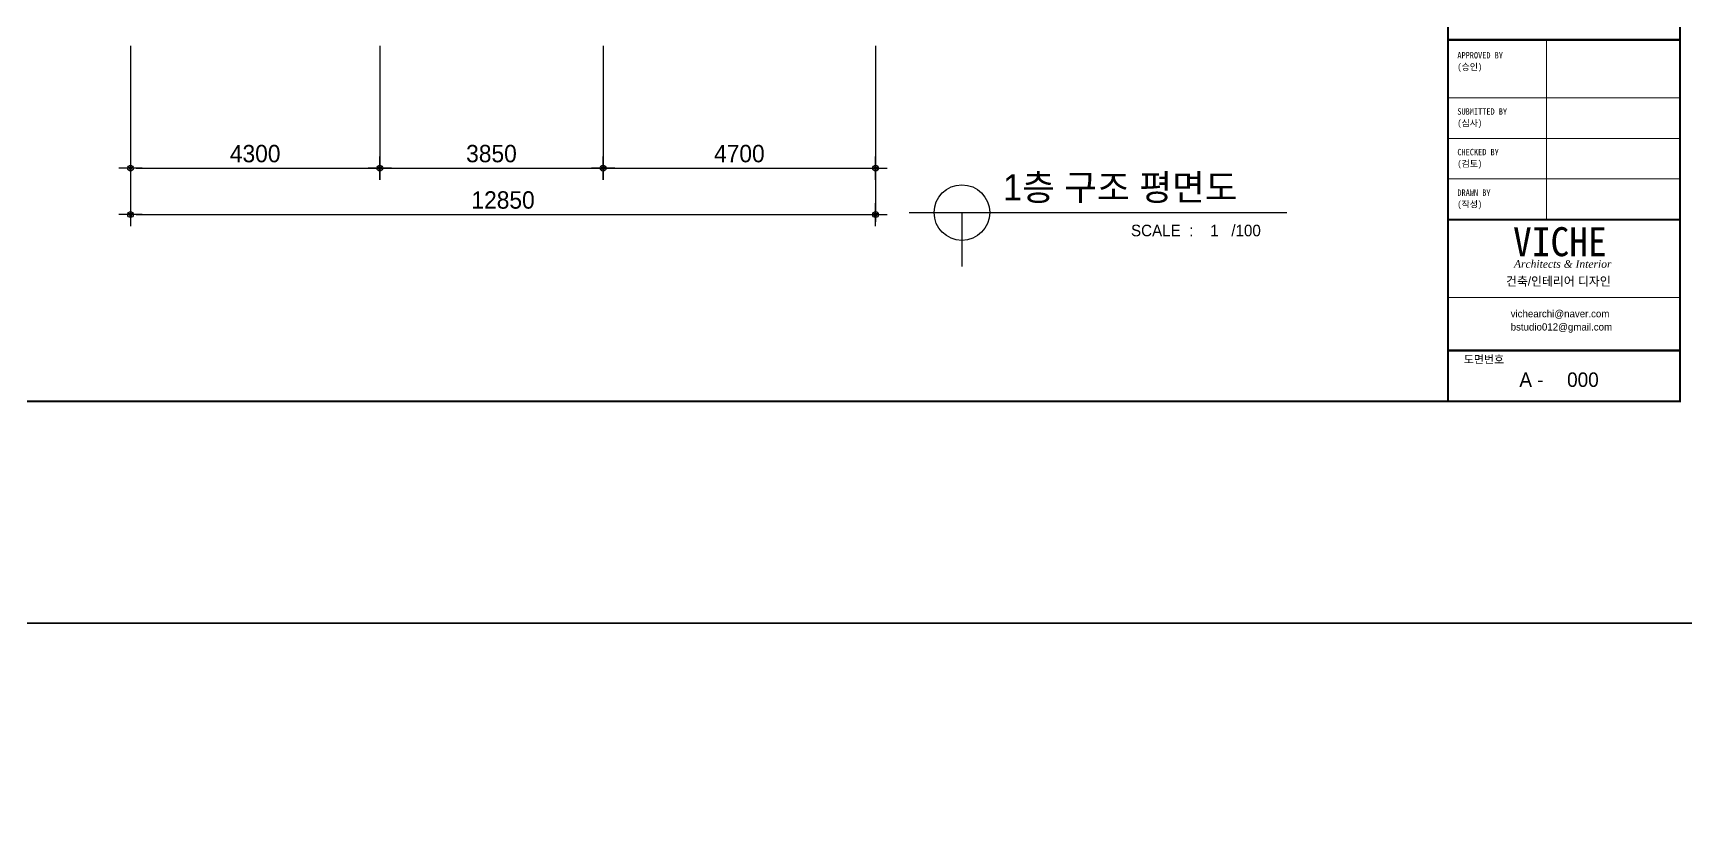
# Model space of a CAD drawing. Header units: millimetres. Extents: x 2237537 to 2823092, y 532110 to 734861.
# Drawn here: x 2369564 to 2398070, y 598528 to 612201 of the extents above; entities that cross this region are included whole.
import ezdxf
from ezdxf.enums import TextEntityAlignment as Align

# ---------------------------------------------------------------- set-up
doc = ezdxf.new("R2010")
doc.units = ezdxf.units.MM
doc.header["$LTSCALE"] = 300
doc.header["$MEASUREMENT"] = 0
doc.layers.get('0').update_dxf_attribs({"lineweight": 0})
for name, color, linetype in [('2', 2, 'Continuous'), ('BOX-T1', 3, 'Continuous'), ('BOX-T2', 4, 'Continuous'), ('DIM', 7, 'Continuous'), ('FORM', 4, 'Continuous'), ('TEX', 3, 'Continuous'), ('도면층4', 3, 'Continuous')]:
    doc.layers.add(name, color=color, linetype=linetype)
doc.styles.add('box3', font='Expo M.ttf')
doc.styles.add('box4', font='GulimChe.ttf')
doc.styles.add('doul2', font='TIMESI.TTF')
doc.styles.add('STYLE1', font='DotumChe.ttf')
doc.styles.add('주열', font='Dotum.ttf')
doc.styles.add('휴먼세엑스포', font='Dotum.ttf')
doc.dimstyles.new('CPDIM1', dxfattribs={"dimtxt": 3, "dimasz": 1, "dimexe": 1.25, "dimexo": 1, "dimgap": 1, "dimtad": 1, "dimdec": 0, "dimzin": 1, "dimdsep": 46, "dimtxsty": '휴먼세엑스포', "dimblk1": 'Z_DOT', "dimblk2": 'Z_DOT', "dimsah": 1, "dimcen": 2.5, "dimadec": 0, "dimazin": 0, "dimtfac": 1, "dimtdec": 0, "dimtix": 1, "dimtmove": 2, "dimatfit": 3, "dimldrblk": 'Z_DOT', "dimfxl": 1, "dimtolj": 1, "dimtzin": 1, "dimarcsym": 0})

# ---------------------------------------------------------------- blocks, each defined once
blk = doc.blocks.new('Z_DOT')
at = {"layer": 'DIM', "color": 7}
for p, q in [((-2, 0), (2, 0)), ((0, -2), (0, 2))]:
    blk.add_line(p, q, dxfattribs=at)
for radius in [0.5, 0.25]:
    blk.add_circle((0, 0), radius, dxfattribs=at)
blk = doc.blocks.new('*D219')
at = {"layer": 'DEFPOINTS', "color": 0}
for p in [(2371245, 612080), (2375545, 612080), (2375545, 609870)]:
    blk.add_point(p, dxfattribs=at)
at = {"layer": 'DIM', "color": 0, "lineweight": -2}
for p, q in [((2371245, 611980), (2371245, 609745)), ((2375545, 611980), (2375545, 609745)), ((2371345, 609870), (2375445, 609870))]:
    blk.add_line(p, q, dxfattribs=at)
at = {"layer": 'DIM', "color": 0, "lineweight": -2, "xscale": 100, "yscale": 100, "zscale": 100, "rotation": 180}
blk.add_blockref('Z_DOT', (2371245, 609870), dxfattribs=at)
at = {"layer": 'DIM', "color": 0, "lineweight": -2, "xscale": 100, "yscale": 100, "zscale": 100}
blk.add_blockref('Z_DOT', (2375545, 609870), dxfattribs=at)
at = {"layer": 'DIM', "color": 0, "insert": (2373395, 610121), "char_height": 300, "attachment_point": 5, "style": '휴먼세엑스포'}
blk.add_mtext('\\A1;4300', dxfattribs=at)
blk = doc.blocks.new('*D220')
at = {"layer": 'DEFPOINTS', "color": 0}
for p in [(2375545, 612080), (2379395, 612080), (2379395, 609870)]:
    blk.add_point(p, dxfattribs=at)
at = {"layer": 'DIM', "color": 0, "lineweight": -2}
for p, q in [((2375545, 611980), (2375545, 609745)), ((2379395, 611980), (2379395, 609745)), ((2375645, 609870), (2379295, 609870))]:
    blk.add_line(p, q, dxfattribs=at)
at = {"layer": 'DIM', "color": 0, "lineweight": -2, "xscale": 100, "yscale": 100, "zscale": 100, "rotation": 180}
blk.add_blockref('Z_DOT', (2375545, 609870), dxfattribs=at)
at = {"layer": 'DIM', "color": 0, "lineweight": -2, "xscale": 100, "yscale": 100, "zscale": 100}
blk.add_blockref('Z_DOT', (2379395, 609870), dxfattribs=at)
at = {"layer": 'DIM', "color": 0, "insert": (2377470, 610121), "char_height": 300, "attachment_point": 5, "style": '휴먼세엑스포'}
blk.add_mtext('\\A1;3850', dxfattribs=at)
blk = doc.blocks.new('*D221')
at = {"layer": 'DEFPOINTS', "color": 0}
for p in [(2371245, 612080), (2384095, 612080), (2384095, 609070)]:
    blk.add_point(p, dxfattribs=at)
at = {"layer": 'DIM', "color": 0, "lineweight": -2}
for p, q in [((2371245, 611980), (2371245, 608945)), ((2384095, 611980), (2384095, 608945)), ((2371345, 609070), (2383995, 609070))]:
    blk.add_line(p, q, dxfattribs=at)
at = {"layer": 'DIM', "color": 0, "lineweight": -2, "xscale": 100, "yscale": 100, "zscale": 100, "rotation": 180}
blk.add_blockref('Z_DOT', (2371245, 609070), dxfattribs=at)
at = {"layer": 'DIM', "color": 0, "lineweight": -2, "xscale": 100, "yscale": 100, "zscale": 100}
blk.add_blockref('Z_DOT', (2384095, 609070), dxfattribs=at)
at = {"layer": 'DIM', "color": 0, "insert": (2377670, 609321), "char_height": 300, "attachment_point": 5, "style": '휴먼세엑스포'}
blk.add_mtext('\\A1;12850', dxfattribs=at)
blk = doc.blocks.new('*D222')
at = {"layer": 'DEFPOINTS', "color": 0}
for p in [(2379395, 612080), (2384095, 612080), (2384095, 609870)]:
    blk.add_point(p, dxfattribs=at)
at = {"layer": 'DIM', "color": 0, "lineweight": -2}
for p, q in [((2379395, 611980), (2379395, 609745)), ((2384095, 611980), (2384095, 609745)), ((2379495, 609870), (2383995, 609870))]:
    blk.add_line(p, q, dxfattribs=at)
at = {"layer": 'DIM', "color": 0, "lineweight": -2, "xscale": 100, "yscale": 100, "zscale": 100, "rotation": 180}
blk.add_blockref('Z_DOT', (2379395, 609870), dxfattribs=at)
at = {"layer": 'DIM', "color": 0, "lineweight": -2, "xscale": 100, "yscale": 100, "zscale": 100}
blk.add_blockref('Z_DOT', (2384095, 609870), dxfattribs=at)
at = {"layer": 'DIM', "color": 0, "insert": (2381745, 610121), "char_height": 300, "attachment_point": 5, "style": '휴먼세엑스포'}
blk.add_mtext('\\A1;4700', dxfattribs=at)
blk = doc.blocks.new('FORM')
for p, q in [((156736, 33582), (156736, 30482)), ((155038, 32582), (159038, 32582)), ((155038, 31882), (159038, 31882)), ((155038, 31182), (159038, 31182))]:
    blk.add_line(p, q)
blk.add_lwpolyline([(155038, 29140), (159038, 29140)])
at = {"layer": 'FORM', "flags": 128}
blk.add_lwpolyline([(162564, 26543), (159542, 26543), (159542, 23521), (162564, 23521), (162564, 58478), (159542, 58478), (159542, 55456), (162564, 55456), (162564, 58478), (115719, 58478), (115719, 55456), (118742, 55456), (118742, 58478), (115719, 58478), (115719, 23521), (118742, 23521), (118742, 26543), (115719, 26543), (115719, 23521), (162564, 23521)], dxfattribs=at)
at = {"layer": 'FORM', "const_width": 37.8}
blk.add_lwpolyline([(120245, 27347), (120245, 54452), (159038, 54452), (159038, 27347)], close=True, dxfattribs=at)
at = {"layer": 'FORM'}
for points, const_width in [([(155038, 33582), (159038, 33582)], 37.1), ([(155038, 30482), (159038, 30482)], 37.1), ([(155038, 28225), (159038, 28225)], 37.5)]:
    blk.add_lwpolyline(points, dxfattribs=dict(at, const_width=const_width))
at = {"layer": 'BOX-T2', "style": 'box4'}
for s, height, p in [('APPROVED BY', 110.59, (155199, 33260)), ('(승인)', 110.6, (155199, 33060)), ('SUBMITTED BY', 110.59, (155199, 32291)), ('(심사)', 110.6, (155199, 32091)), ('CHECKED BY', 110.6, (155199, 31591)), ('(검토)', 110.6, (155199, 31391)), ('DRAWN BY', 110.6, (155199, 30891)), ('(작성)', 110.6, (155199, 30691)), ('도면번호', 138.3, (155310, 28000))]:
    blk.add_text(s, height=height, dxfattribs=at).set_placement(p)

msp = doc.modelspace()

# ---------------------------------------------------------------- linework, layer by layer
at = {"layer": '2'}
for p, q in [((2384671.1, 609105.3), (2391186.9, 609105.3)), ((2385582.7, 609105.3), (2385582.7, 608173.8))]:
    msp.add_line(p, q, dxfattribs=at)
msp.add_circle((2385582.7, 609105.3), 479.1, dxfattribs=at)
at = {"layer": 'FORM', "const_width": 37.5}
msp.add_lwpolyline([(2393966.3, 605849.9), (2393966.3, 632955)], dxfattribs=at)

# ---------------------------------------------------------------- block references
msp.add_blockref('FORM', (2238928.4, 578502.8))
at = {"xscale": 2, "yscale": 2, "zscale": 2}
msp.add_blockref('FORM', (2123209.1, 485067.7), dxfattribs=at)

# ---------------------------------------------------------------- texts
at = {"color": 6, "style": 'STYLE1'}
msp.add_text('VICHE', height=500, dxfattribs=at).set_placement((2395087, 608353.9))
at = {"layer": '2', "style": '휴먼세엑스포'}
for s, height, p in [('1층 구조 평면도', 450, (2386293.2, 609541.5)), ('SCALE  :    1   /100', 200, (2388498.8, 608796.4))]:
    msp.add_text(s, height=height, dxfattribs=at).set_placement(p, align=Align.MIDDLE_LEFT)
at = {"layer": 'BOX-T1', "style": 'box3'}
msp.add_text('건축/인테리어 디자인', height=150, dxfattribs=at).set_placement((2394966.5, 607846))
for s, p in [('vichearchi@naver.com', (2395046.8, 607262.2)), ('bstudio012@gmail.com', (2395046.8, 607034.2))]:
    msp.add_text(s, height=125, dxfattribs=at).set_placement(p, align=Align.BOTTOM_LEFT)
at = {"layer": 'TEX', "style": '주열'}
for s, p in [('A - ', (2395196.6, 606099)), ('000', (2396020.1, 606099))]:
    msp.add_text(s, height=250, dxfattribs=at).set_placement(p)
at = {"layer": '도면층4', "color": 3, "style": 'doul2'}
msp.add_text('Architects & Interior', height=131.868, dxfattribs=at).set_placement((2395103.6, 608219), align=Align.MIDDLE_LEFT)

# ---------------------------------------------------------------- dimensions: what is measured, and where the dimension line sits
at = {"layer": 'DIM'}
for base, p1, p2, picture, middle in [((2375545.2, 609870.3), (2371245.2, 612080.4), (2375545.2, 612080.4), '*D219', (2373395.2, 610120.6)), ((2384095.2, 609070.3), (2371245.2, 612080.4), (2384095.2, 612080.4), '*D221', (2377670.2, 609320.6)), ((2379395.2, 609870.3), (2375545.2, 612080.4), (2379395.2, 612080.4), '*D220', (2377470.2, 610120.6)), ((2384095.2, 609870.3), (2379395.2, 612080.4), (2384095.2, 612080.4), '*D222', (2381745.2, 610120.6))]:
    dim = msp.add_linear_dim(base=base, p1=p1, p2=p2, dimstyle='CPDIM1', override={"dimscale": 100}, dxfattribs=at)
    dim.commit()
    dim.dimension.update_dxf_attribs({"geometry": picture, "text_midpoint": middle})

doc.saveas('drawing.dxf')
